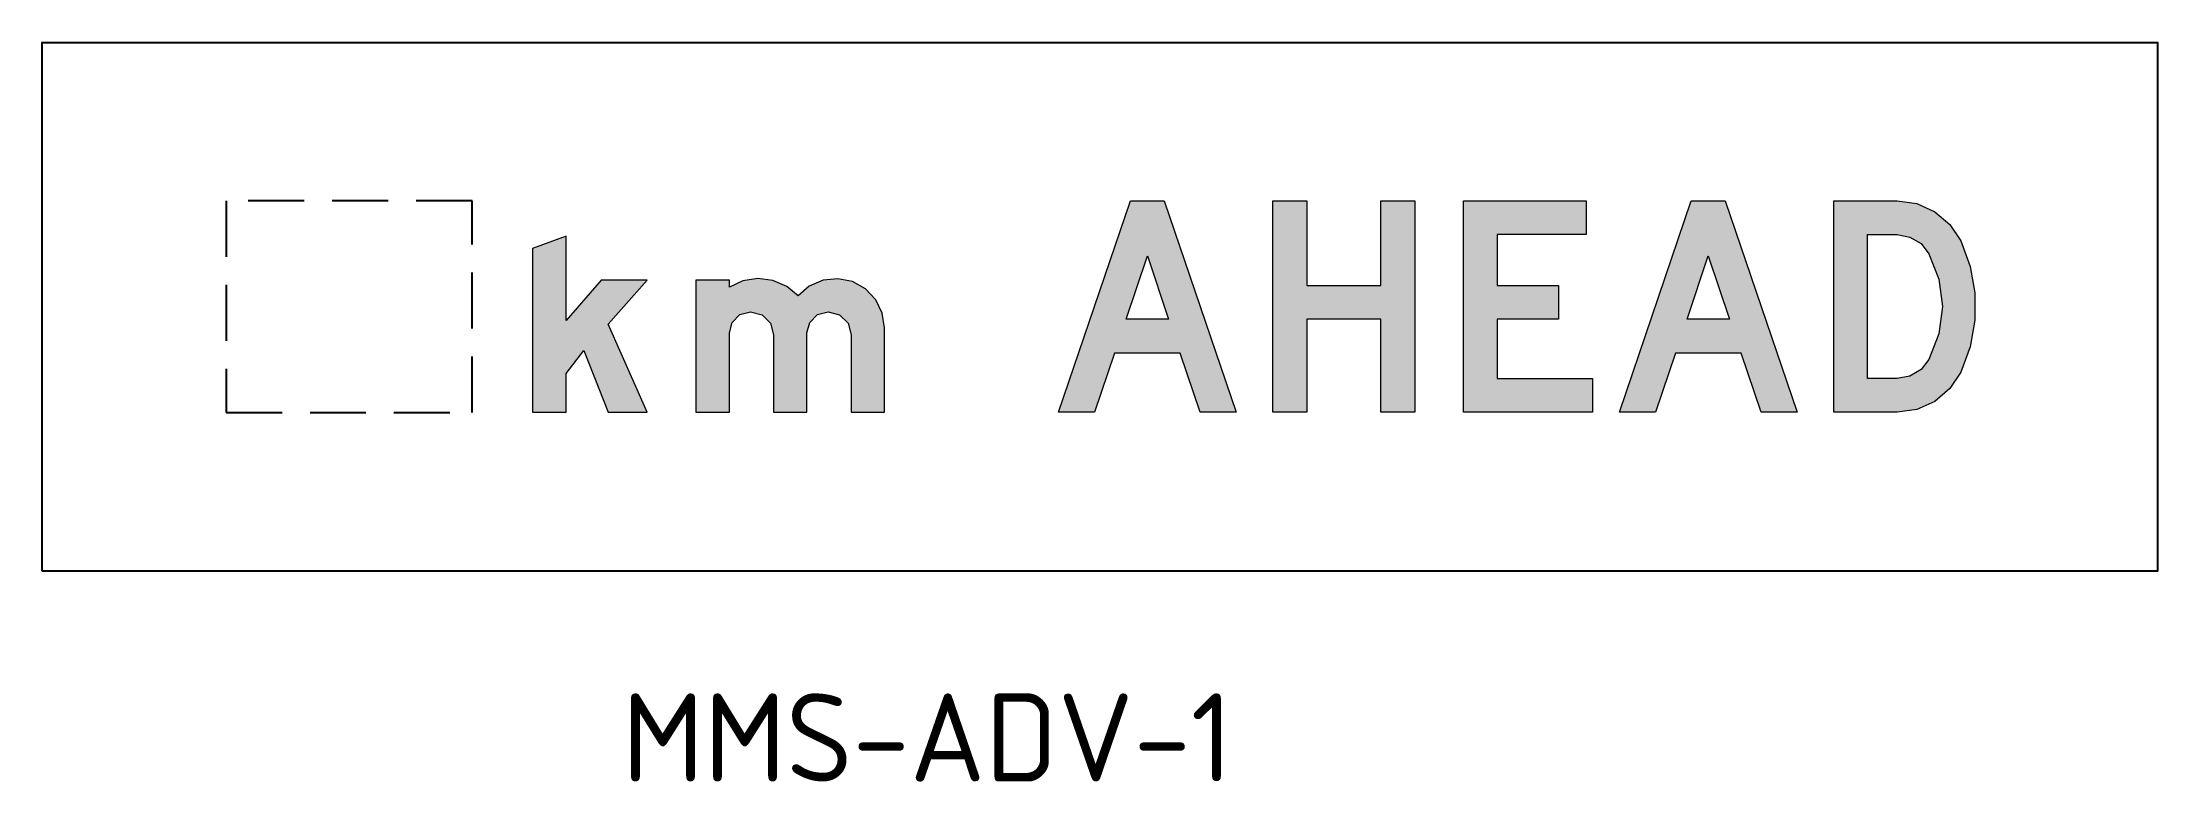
# Model space of a CAD drawing. Extents: x 132 to 252, y 196 to 238.
import ezdxf

# ---------------------------------------------------------------- set-up
doc = ezdxf.new("R2010")
doc.units = 0
doc.header["$LTSCALE"] = 0.5
doc.linetypes.add('HIDDEN', pattern=[9.525, 6.35, -3.175])
doc.layers.add('L25', color=1, linetype='CONTINUOUS')
doc.styles.add('ISO', font='iso3098b.shx')

msp = doc.modelspace()

# ---------------------------------------------------------------- hatches: boundary and pattern name
at = {"layer": 'L25'}
h = msp.add_hatch(color=256, dxfattribs=at)
h.paths.add_polyline_path([(221.78, 217.07), (225.85, 229.07), (227.77, 229.07), (231.85, 217.07), (229.81, 217.07), (228.67, 220.43), (224.95, 220.43), (223.81, 217.07)])
h.paths.add_polyline_path([(228.01, 222.35), (225.61, 222.35), (226.81, 225.95)], flags=16)
h.paths.add_polyline_path([(212.93, 229.07), (219.88, 229.07), (219.88, 227.15), (214.84, 227.15), (214.84, 224.27), (218.32, 224.27), (218.32, 222.35), (214.84, 222.35), (214.84, 218.99), (220.24, 218.99), (220.24, 217.07), (212.93, 217.07)])
h.paths.add_polyline_path([(202.12, 229.07), (204.04, 229.07), (204.04, 224.27), (208.24, 224.27), (208.24, 229.07), (210.16, 229.07), (210.16, 217.07), (208.24, 217.07), (208.24, 222.35), (204.04, 222.35), (204.04, 217.07), (202.12, 217.07)])
h.paths.add_polyline_path([(189.96, 217.07), (194.04, 229.07), (195.96, 229.07), (200.04, 217.07), (198, 217.07), (196.86, 220.43), (193.14, 220.43), (192, 217.07)])
h.paths.add_polyline_path([(196.2, 222.35), (193.8, 222.35), (195, 225.95)], flags=16)
h.paths.add_polyline_path([(237.53, 217.07), (233.93, 217.07), (233.93, 229.07), (237.53, 229.07), (238.64, 228.91), (239.66, 228.45), (240.51, 227.72), (241.13, 226.79), (241.67, 225.35), (241.94, 223.84), (241.94, 222.3), (241.67, 220.79), (241.13, 219.35), (240.51, 218.41), (239.66, 217.68), (238.64, 217.22)])
h.paths.add_polyline_path([(237.53, 218.99), (235.85, 218.99), (235.85, 227.15), (237.53, 227.15), (238.25, 227.01), (238.88, 226.64), (239.33, 226.07), (239.89, 224.62), (240.09, 223.07), (239.89, 221.52), (239.33, 220.07), (238.88, 219.49), (238.25, 219.12)], flags=16)
h = msp.add_hatch(color=256, dxfattribs=at)
h.paths.add_polyline_path([(160.13, 217.07), (162.03, 217.07), (162.03, 219.27), (163.03, 220.57), (164.42, 217.07), (166.62, 217.07), (164.42, 222.07), (166.62, 224.57), (164.02, 224.57), (162.03, 222.27), (162.03, 227.07), (160.13, 226.37)])
h.paths.add_polyline_path([(178.19, 221.47), (178.19, 217.07), (180.09, 217.07), (180.09, 221.87), (179.96, 222.7), (179.59, 223.46), (179.01, 224.08), (178.27, 224.49), (177.44, 224.65), (176.6, 224.56), (175.82, 224.22), (175.19, 223.67), (174.54, 224.21), (173.75, 224.55), (172.9, 224.66), (172.06, 224.53), (171.29, 224.17), (171.29, 224.57), (169.39, 224.57), (169.39, 217.07), (171.29, 217.07), (171.29, 221.57), (171.45, 222.17), (171.89, 222.61), (172.49, 222.77), (173.14, 222.59), (173.62, 222.12), (173.79, 221.47), (173.79, 217.07), (175.69, 217.07), (175.69, 221.57), (175.85, 222.17), (176.29, 222.61), (176.89, 222.77), (177.54, 222.59), (178.02, 222.12)])

# ---------------------------------------------------------------- linework, layer by layer
msp.add_lwpolyline([(132.32, 208.06), (132.32, 238.06), (252.3, 238.06), (252.3, 208.06)], close=True, dxfattribs=at)
at = {"layer": 'L25', "linetype": 'HIDDEN'}
msp.add_lwpolyline([(142.74, 217.06), (156.7, 217.06), (156.7, 229.06), (142.74, 229.06)], close=True, dxfattribs=at)
at = {"layer": 'L25', "lineweight": 0}
for points in [[(189.96, 217.07), (194.04, 229.07), (195.96, 229.07), (200.04, 217.07), (198, 217.07), (196.86, 220.43), (193.14, 220.43), (192, 217.07), (189.96, 217.07)], [(202.12, 229.07), (204.04, 229.07), (204.04, 224.27), (208.24, 224.27), (208.24, 229.07), (210.16, 229.07), (210.16, 217.07), (208.24, 217.07), (208.24, 222.35), (204.04, 222.35), (204.04, 217.07), (202.12, 217.07), (202.12, 229.07)], [(212.93, 229.07), (219.88, 229.07), (219.88, 227.15), (214.84, 227.15), (214.84, 224.27), (218.32, 224.27), (218.32, 222.35), (214.84, 222.35), (214.84, 218.99), (220.24, 218.99), (220.24, 217.07), (212.93, 217.07), (212.93, 229.07)], [(221.78, 217.07), (225.85, 229.07), (227.77, 229.07), (231.85, 217.07), (229.81, 217.07), (228.67, 220.43), (224.95, 220.43), (223.81, 217.07), (221.78, 217.07)], [(237.53, 217.07), (233.93, 217.07), (233.93, 229.07), (237.53, 229.07), (238.64, 228.91), (239.66, 228.45), (240.51, 227.72), (241.13, 226.79), (241.67, 225.35), (241.94, 223.84), (241.94, 222.3), (241.67, 220.79), (241.13, 219.35), (240.51, 218.41), (239.66, 217.68), (238.64, 217.22)], [(160.13, 217.07), (162.03, 217.07), (162.03, 219.27), (163.03, 220.57), (164.42, 217.07), (166.62, 217.07), (164.42, 222.07), (166.62, 224.57), (164.02, 224.57), (162.03, 222.27), (162.03, 227.07), (160.13, 226.37), (160.13, 217.07)], [(237.53, 218.99), (235.85, 218.99), (235.85, 227.15), (237.53, 227.15), (238.25, 227.01), (238.88, 226.64), (239.33, 226.07), (239.89, 224.62), (240.09, 223.07), (239.89, 221.52), (239.33, 220.07), (238.88, 219.49), (238.25, 219.12)], [(196.2, 222.35), (193.8, 222.35), (195, 225.95), (196.2, 222.35)], [(228.01, 222.35), (225.61, 222.35), (226.81, 225.95), (228.01, 222.35)], [(178.19, 221.47), (178.19, 217.07), (180.09, 217.07), (180.09, 221.87), (179.96, 222.7), (179.59, 223.46), (179.01, 224.08), (178.27, 224.49), (177.44, 224.65), (176.6, 224.56), (175.82, 224.22), (175.19, 223.67), (174.54, 224.21), (173.75, 224.55), (172.9, 224.66), (172.06, 224.53), (171.29, 224.17), (171.29, 224.57), (169.39, 224.57), (169.39, 217.07), (171.29, 217.07), (171.29, 221.57), (171.45, 222.17), (171.89, 222.61), (172.49, 222.77), (173.14, 222.59), (173.62, 222.12), (173.79, 221.47), (173.79, 217.07), (175.69, 217.07), (175.69, 221.57), (175.85, 222.17), (176.29, 222.61), (176.89, 222.77), (177.54, 222.59), (178.02, 222.12)]]:
    msp.add_lwpolyline(points, close=True, dxfattribs=at)

# ---------------------------------------------------------------- texts
at = {"layer": 'L25', "insert": (165.2, 201.12), "char_height": 5, "width": 55.3826, "attachment_point": 1, "style": 'ISO'}
msp.add_mtext('{\\C3;MMS-ADV-1}', dxfattribs=at)

doc.saveas('drawing.dxf')
